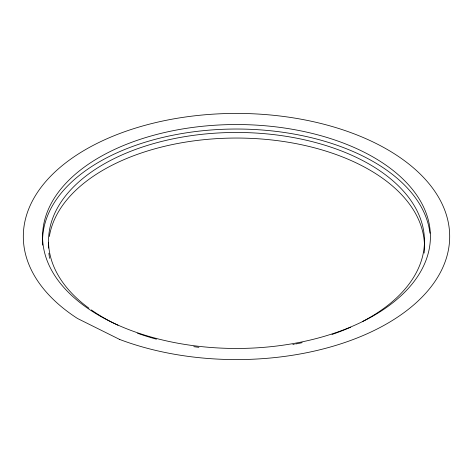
<?xml version="1.0" encoding="UTF-8"?>
<svg xmlns="http://www.w3.org/2000/svg" width="473" height="473" viewBox="0 0 473 473"><rect width="100%" height="100%" fill="white"/><g stroke="black" fill="none" stroke-linecap="round" stroke-linejoin="round"><path stroke-width="0.71" d="M42.712 245.138A193.924 111.959 0 0 1 226.189 129.182A193.924 111.959 0 0 1 429.957 233.23M88.936 308.213A187.97 108.524 0 0 1 116.719 157.355A187.97 108.524 0 0 1 378.577 169.937A187.97 108.524 0 0 1 362.791 321.368M350.747 327.162A187.97 108.524 0 0 1 331.981 334.464M302.17 342.671A187.97 108.524 0 0 1 295.726 343.983M294.283 344.255A187.97 108.524 0 0 1 292.828 344.521M198.867 347.312A187.97 108.524 0 0 1 193.741 346.668M156.457 339.176A187.97 108.524 0 0 1 137.542 333.252M117.978 325.217A187.97 108.524 0 0 1 91.324 309.921M49.635 258.323A187.97 108.524 0 0 1 48.885 253.232M48.553 248.112A187.97 108.524 0 0 1 48.678 242.259M49.352 236.465A187.97 108.524 0 0 1 250.879 138.364A187.97 108.524 0 0 1 424.133 253.061M119.699 339.466L77.519 318.5A213.187 123.081 0 0 1 174.963 118.658A213.187 123.081 0 0 1 447.493 254.102A213.187 123.081 0 0 1 119.699 339.466M108.287 320.499A193.924 111.959 0 0 0 426.605 258.607A193.924 111.959 0 0 0 174.608 130.394A193.924 111.959 0 0 0 108.287 320.499"/></g></svg>
